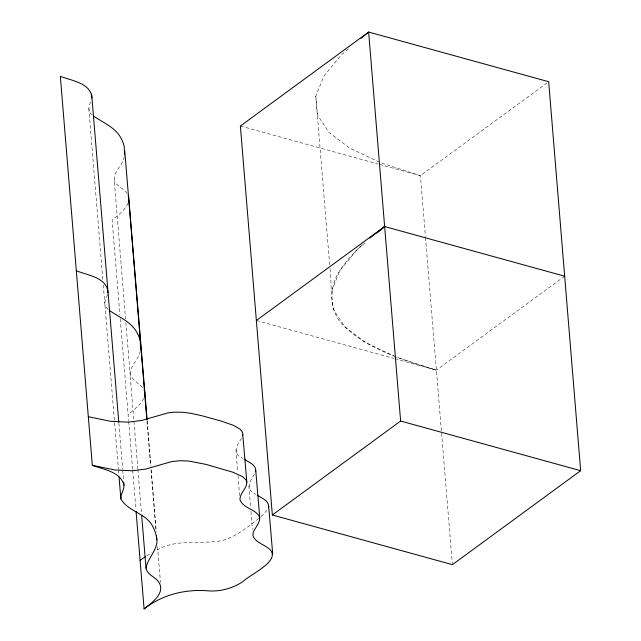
<?xml version="1.0" encoding="UTF-8"?>
<svg xmlns="http://www.w3.org/2000/svg" width="641" height="641" viewBox="0 0 641 641"><rect width="100%" height="100%" fill="white"/><g stroke="black" fill="none" stroke-linecap="round" stroke-linejoin="round"><path stroke-width="0.48" stroke-dasharray="3.21 2.4" d="M241.617 438.34C236.641 444.902 232.218 454.189 242.691 458.251M254.557 474.252C249.581 480.806 245.158 490.093 255.631 494.163M329.987 268.835C332.727 288.811 327.423 311.702 344.73 326.686C358.704 340.307 376.483 349.016 394.383 356.276M92.224 115.011C87.681 111.927 88.466 106.005 90.902 101.823M124.242 156.628C122.904 165.394 113.257 171.403 114.282 180.586L125.556 318.954M140.235 351.116C138.752 359.473 130.588 365.154 130.019 373.703L137.815 468.451M564.673 276.207L436.401 370.169L415.104 363.792L396.21 357.061L365.65 342.566L344.73 326.686L333.44 309.427C330.556 296.014 331.798 282.24 339.77 270.75C346.364 260.863 354.225 251.825 363.231 244.053M107.48 294.467L105.052 301.398L104.868 304.379L118.401 468.948M329.658 264.845L315.797 96.294L323.777 76.263L341.397 54.846L349.722 47.883M331.79 290.782L339.77 270.75L357.382 249.333L366.468 241.737M128.024 203.173C124.835 210.4 118.136 215.232 112.111 219.975L119.899 314.723M143.688 398.373C140.355 405.216 133.937 409.871 128.096 414.463M267.105 510.212L261.119 516.582M258.86 518.481C247.586 526.902 236.513 536.525 222.691 540.419C201.018 544.946 177.397 538.144 157.141 550.002M547.069 82.905L420.416 175.682L379.015 164.264M146.805 555.771L151.677 552.838M240.375 126.013L378.054 164M256.368 320.5L394.039 358.487M395.008 358.752L436.401 370.169L396.21 357.061M108.217 309.499L105.997 307.055L104.868 304.379L103.241 284.492M127.086 193.518C123.721 188.334 116.726 186.403 114.282 180.586M142.598 387.42L133.04 379.055L130.267 375.073L125.884 322.936M315.797 96.294L317.455 114.939L328.745 132.198L349.666 148.079L380.225 162.574L420.416 175.682L425.416 236.521M425.496 237.523L452.394 564.657M147.19 420.961L150.875 465.847M151.204 469.837L156.292 531.669M157.518 546.629L160.474 582.541M146.973 421.073L150.659 465.959M150.988 469.949L155.907 529.787M137.895 469.452L141.501 513.337M120.228 318.713L128.593 420.448M128.673 421.441L132.607 469.316M132.695 470.318L135.892 509.21M118.873 423.236L122.647 469.116M122.727 470.117L123.545 480.093M118.481 469.941L118.809 473.931M88.803 108.449L102.913 280.51M248.884 485.686L250.639 507.6M250.96 511.582L252.394 529.514M235.936 449.782L237.699 471.688M238.019 475.678L239.614 495.597"/><path stroke-width="0.96" d="M93.666 116.189C103.521 122.92 115.869 127.599 121.445 138.977A119.29 56.552 -4.7 0 1 124.266 146.813L124.578 154.705M119.058 476.928L120.861 498.866C128.016 511.887 147.43 513.233 153.423 527.952A119.29 56.552 -4.7 0 1 156.244 535.788C160.154 548.327 147.718 556.933 146.012 568.19C147.278 575.089 155.643 576.924 159.064 582.493C165.506 593.526 151.468 603.013 144.089 608.95L136.052 511.206M144.089 608.95C162.293 594.519 185.85 588.823 208.75 590.906C220.841 591.635 232.971 588.23 243.027 581.515C250.367 573.943 286.815 558.567 265.959 546.589C260.663 543.207 249.221 538.801 254.092 530.596C256.624 525.684 263.323 518.545 257.113 513.633C251.849 508.513 242.49 507.055 239.934 499.579C239.87 492.977 246.889 488.674 246.825 482.064L242.57 432.306L240.087 429.117L233.436 425.352L221.457 421.169L201.963 415.761L190.673 413.269L182.148 412.219L173.559 412.211L167.79 412.94L141.837 420.424L128.232 422.163L110.773 421.345L88.322 416.698M259.773 517.976L255.767 470.534C255.743 464.388 248.404 462.209 244.253 459.204M272.713 553.888L268.683 506.446C268.723 500.3 261.328 498.121 257.193 495.116M91.887 98.073C91.383 83.082 71.263 80.614 60.342 76.343L92.32 465.318C103.273 469.508 120.684 471.616 123.953 485.077C124.33 489.964 120.436 494.027 120.861 498.866M107.88 292.56C107.368 277.569 87.248 275.101 76.327 270.831M140.571 349.193L140.259 341.3A119.29 56.552 -4.7 0 0 137.43 333.464C131.862 322.086 119.514 317.407 109.659 310.669M242.594 435.84L242.827 434.63M255.543 471.744L255.767 470.534M128.545 201.603L128.825 197.556L128.176 195.441M144.529 396.09L144.81 392.044L144.169 389.928M268.395 507.672L268.683 506.446M361.075 38.38L368.647 32.05L548.68 81.719L580.658 470.694L452.394 564.657L272.353 514.987L240.375 126.013L368.647 32.05L400.625 421.025L272.353 514.987M377.06 232.867L384.632 226.537L564.673 276.207M369.801 238.107L384.632 226.537L256.368 320.5M140.091 560.33L145.259 556.773M92.32 465.318L114.771 469.965L132.23 470.782L145.836 469.052L171.78 461.56L180.433 460.695L188.999 461.087L205.961 464.388L233.02 472.249L242.739 476.752L246.016 479.821L246.825 482.064M400.625 421.025L580.658 470.694M128.913 199.888L147.109 419.967M124.747 150.787L146.805 419.078M156.404 535.772L156.733 539.762M141.669 515.332L146.012 568.19M91.639 94.075L118.793 422.243M123.713 482.08L123.953 485.077"/></g></svg>
